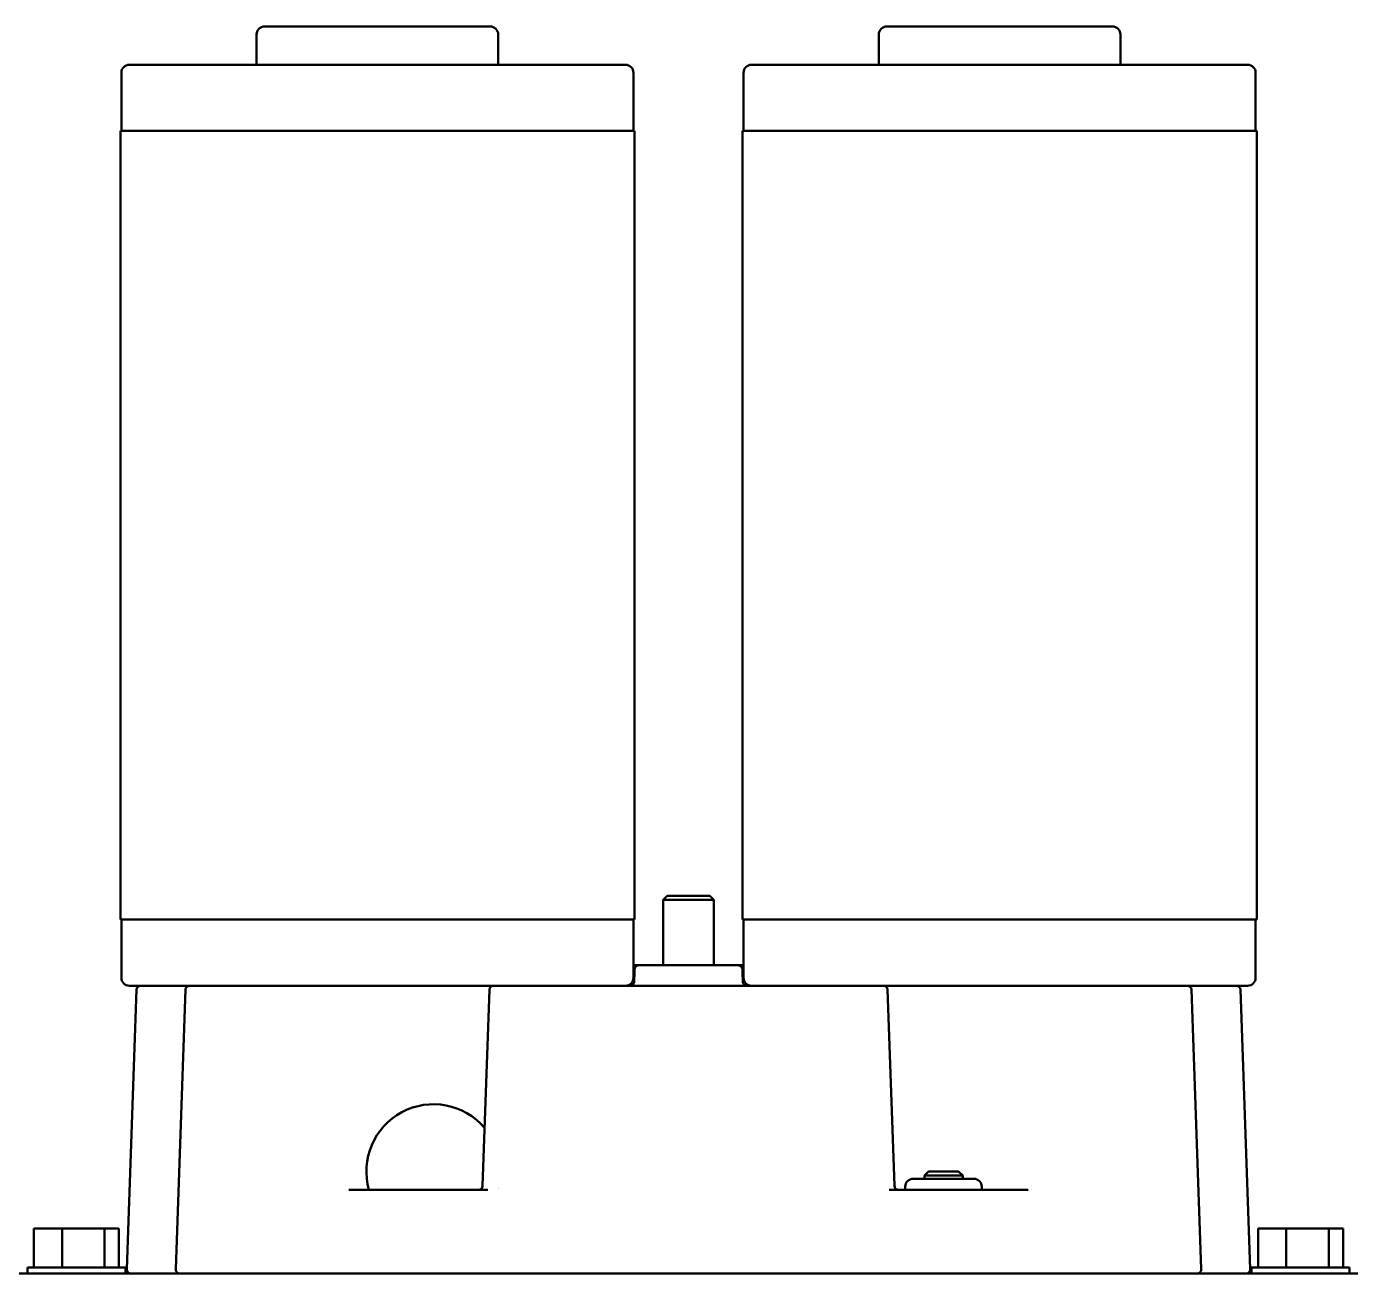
# Model space of a CAD drawing. Header units: inches. Extents: x 7.8 to 84, y 3.4 to 72.4.
# Drawn here: x 20.58 to 27.07, y 52.83 to 58.94 of the extents above; entities that cross this region are included whole.
import ezdxf

# ---------------------------------------------------------------- set-up
doc = ezdxf.new("R2010")
doc.units = ezdxf.units.IN
doc.header["$MEASUREMENT"] = 0
doc.layers.add('Visible (ANSI)', color=7, linetype='Continuous', lineweight=50)

msp = doc.modelspace()

# ---------------------------------------------------------------- linework, layer by layer
at = {"layer": 'Visible (ANSI)'}
for p, q in [((22.8522, 58.9443), (21.7469, 58.9443)), ((25.9022, 58.9443), (24.7969, 58.9443)), ((21.7076, 58.905), (21.7076, 58.7568)), ((22.8916, 58.905), (22.8916, 58.7568)), ((24.7576, 58.905), (24.7576, 58.7568)), ((25.9416, 58.905), (25.9416, 58.7568)), ((23.5152, 58.7568), (21.0839, 58.7568)), ((26.5652, 58.7568), (24.1339, 58.7568)), ((21.0446, 58.7175), (21.0446, 58.4328)), ((23.5546, 58.7175), (23.5546, 58.4328)), ((24.0946, 58.7175), (24.0946, 58.4328)), ((26.6046, 58.7175), (26.6046, 58.4328)), ((23.5596, 58.4328), (21.0396, 58.4328)), ((21.0396, 54.5688), (21.0396, 58.4328)), ((23.5596, 54.5688), (23.5596, 58.4328)), ((26.6096, 58.4328), (24.0896, 58.4328)), ((24.0896, 54.5688), (24.0896, 58.4328)), ((26.6096, 54.5688), (26.6096, 58.4328)), ((23.7201, 54.6848), (23.7001, 54.6648)), ((23.7001, 54.6648), (23.9491, 54.6648)), ((23.7001, 54.6648), (23.7001, 54.3448)), ((23.9291, 54.6848), (23.7201, 54.6848)), ((23.9291, 54.6848), (23.9491, 54.6648)), ((23.9491, 54.6648), (23.9491, 54.3448)), ((23.5596, 54.5688), (21.0396, 54.5688)), ((21.0446, 54.2842), (21.0446, 54.5688)), ((23.5546, 54.2842), (23.5546, 54.5688)), ((26.6096, 54.5688), (24.0896, 54.5688)), ((24.0946, 54.2842), (24.0946, 54.5688)), ((26.6046, 54.2842), (26.6046, 54.5688)), ((23.5806, 54.3448), (23.5546, 54.3448)), ((24.0062, 54.3448), (23.6429, 54.3448)), ((24.0946, 54.3448), (24.0685, 54.3448)), ((21.1189, 54.2255), (21.071, 52.8555)), ((21.0839, 54.2448), (22.1228, 54.2448)), ((21.3589, 54.2255), (21.311, 52.8555)), ((22.1228, 54.2448), (22.1553, 54.2448)), ((22.2551, 54.2448), (22.5746, 54.2448)), ((22.8489, 54.2255), (22.8153, 53.2641)), ((22.9738, 54.2448), (24.6753, 54.2448)), ((24.8002, 54.2255), (24.8338, 53.2641)), ((25.0746, 54.2448), (25.394, 54.2448)), ((25.4938, 54.2448), (25.5264, 54.2448)), ((25.5264, 54.2448), (26.5652, 54.2448)), ((26.3381, 52.8555), (26.2902, 54.2255)), ((26.5781, 52.8555), (26.5302, 54.2255)), ((25.2227, 53.2992), (24.9264, 53.2992)), ((25.0006, 53.3348), (24.9806, 53.3148)), ((24.9806, 53.3148), (25.1686, 53.3148)), ((24.9806, 53.3148), (24.9806, 53.2992)), ((25.1486, 53.3348), (25.0006, 53.3348)), ((25.1486, 53.3348), (25.1686, 53.3148)), ((25.1686, 53.3148), (25.1686, 53.2992)), ((22.1421, 53.264), (22.1421, 53.264)), ((22.1421, 53.248), (22.1421, 53.248)), ((22.2696, 53.2448), (22.16, 53.2448)), ((22.8417, 53.2448), (22.5746, 53.2448)), ((25.0746, 53.2448), (24.8074, 53.2448)), ((24.8871, 53.2598), (24.8871, 53.2448)), ((25.2621, 53.2598), (25.2621, 53.2448)), ((25.4891, 53.2448), (25.3795, 53.2448)), ((25.507, 53.264), (25.507, 53.264)), ((25.507, 53.248), (25.507, 53.248)), ((20.6164, 53.0548), (20.7545, 53.0548)), ((20.6164, 52.8648), (20.6164, 53.0548)), ((20.7545, 53.0548), (20.9627, 53.0548)), ((20.7545, 52.8648), (20.7545, 53.0548)), ((20.9627, 53.0548), (21.0328, 53.0548)), ((20.9627, 52.8648), (20.9627, 53.0548)), ((21.0328, 52.8648), (21.0328, 53.0548)), ((26.6164, 53.0548), (26.7545, 53.0548)), ((26.6164, 52.8648), (26.6164, 53.0548)), ((26.7545, 53.0548), (26.9627, 53.0548)), ((26.7545, 52.8648), (26.7545, 53.0548)), ((26.9627, 53.0548), (27.0328, 53.0548)), ((26.9627, 52.8648), (26.9627, 53.0548)), ((27.0328, 52.8648), (27.0328, 53.0548)), ((7.9496, 52.8348), (39.6996, 52.8348)), ((21.0646, 52.8648), (20.5846, 52.8648)), ((20.5846, 52.8348), (20.5846, 52.8648)), ((21.0646, 52.8348), (21.0646, 52.8648)), ((27.0646, 52.8648), (26.5846, 52.8648)), ((26.5846, 52.8348), (26.5846, 52.8648)), ((27.0646, 52.8348), (27.0646, 52.8648))]:
    msp.add_line(p, q, dxfattribs=at)
for centre, radius, start, end in [((21.7469, 58.905), 0.0394, 90, 180), ((22.8522, 58.905), 0.0394, 0, 90), ((24.7969, 58.905), 0.0394, 90, 180), ((25.9022, 58.905), 0.0394, 0, 90), ((21.0839, 58.7175), 0.0394, 90, 180), ((23.5152, 58.7175), 0.0394, 0, 90), ((24.1339, 58.7175), 0.0394, 90, 180), ((26.5652, 58.7175), 0.0394, 0, 90), ((21.0839, 54.2842), 0.0394, 180, 270), ((23.5152, 54.2842), 0.0394, 270, 0), ((24.1339, 54.2842), 0.0394, 180, 270), ((26.5652, 54.2842), 0.0394, 270, 0), ((21.1389, 54.2248), 0.02, 90, 178), ((21.3789, 54.2248), 0.02, 90, 178), ((22.8689, 54.2248), 0.02, 90, 178), ((24.7802, 54.2248), 0.02, 2, 90), ((26.2702, 54.2248), 0.02, 2, 90), ((26.5102, 54.2248), 0.02, 2, 90), ((22.5746, 53.3351), 0.329, 40.35775, 195.93068), ((24.9264, 53.2598), 0.0394, 90, 180), ((25.2227, 53.2598), 0.0394, 0, 90), ((22.7953, 53.2648), 0.02, 270, 358), ((22.5746, 53.3351), 0.329, 345.42939, 345.43004), ((24.8538, 53.2648), 0.02, 182, 270), ((21.091, 52.8548), 0.02, 178, 270), ((21.331, 52.8548), 0.02, 178, 270), ((26.3181, 52.8548), 0.02, 270, 2), ((26.5581, 52.8548), 0.02, 270, 2)]:
    msp.add_arc(centre, radius, start, end, dxfattribs=at)
for start_param, end_param in [(5.978348, 5.980206), (5.972847, 5.975363)]:
    msp.add_ellipse((22.2996, 52.8348), major_axis=(-0.2785, 0), ratio=0.00001, start_param=start_param, end_param=end_param, dxfattribs=at)
for points in [[(23.5583, 54.2641), (23.5591, 54.2846), (23.5598, 54.3051), (23.5606, 54.3256)], [(24.0885, 54.3256), (24.0893, 54.3051), (24.0901, 54.2846), (24.0908, 54.2641)], [(23.5583, 54.2641), (23.5583, 54.2641), (23.5583, 54.2641), (23.5583, 54.2641)]]:
    msp.add_open_spline(points, degree=3, dxfattribs=at)
for points, knots in [([(23.5606, 54.3256), (23.5607, 54.3277), (23.5611, 54.3299), (23.5626, 54.3339), (23.5638, 54.3358), (23.5665, 54.3392), (23.5682, 54.3407), (23.5719, 54.343), (23.5739, 54.3438), (23.5768, 54.3445), (23.5775, 54.3446), (23.579, 54.3448), (23.5798, 54.3448), (23.5806, 54.3448)], [0.00001088, 0.00001088, 0.00001088, 0.00001088, 0.01639996, 0.01639996, 0.03291675, 0.03291675, 0.04942884, 0.04942884, 0.06594079, 0.06594079, 0.07173527, 0.07173527, 0.07760768, 0.07760768, 0.07760768, 0.07760768]), ([(23.6429, 54.3448), (23.6363, 54.3448), (23.6286, 54.3448), (23.6173, 54.3448), (23.6134, 54.3448), (23.6062, 54.3448), (23.6027, 54.3448), (23.5932, 54.3448), (23.588, 54.3448), (23.582, 54.3448), (23.5811, 54.3448), (23.5806, 54.3448)], [0, 0, 0, 0, 0.25, 0.25, 0.375, 0.375, 0.5, 0.5, 0.75, 0.75, 0.9558568, 0.9558568, 0.9558568, 0.9558568]), ([(24.0685, 54.3448), (24.068, 54.3448), (24.0671, 54.3448), (24.0628, 54.3448), (24.0607, 54.3448), (24.0557, 54.3448), (24.0528, 54.3448), (24.0432, 54.3448), (24.0358, 54.3448), (24.0205, 54.3448), (24.0129, 54.3448), (24.0062, 54.3448)], [0.0440166, 0.0440166, 0.0440166, 0.0440166, 0.25, 0.25, 0.375, 0.375, 0.5, 0.5, 0.75, 0.75, 1, 1, 1, 1]), ([(24.0685, 54.3448), (24.0695, 54.3448), (24.0704, 54.3448), (24.0723, 54.3445), (24.0732, 54.3443), (24.0763, 54.3434), (24.0784, 54.3423), (24.0822, 54.3397), (24.0838, 54.338), (24.0864, 54.3342), (24.0873, 54.332), (24.0883, 54.3284), (24.0885, 54.327), (24.0885, 54.3256)], [0, 0, 0, 0, 0.0072556, 0.0072556, 0.01436545, 0.01436545, 0.03183949, 0.03183949, 0.04931349, 0.04931349, 0.06678744, 0.06678744, 0.07759242, 0.07759242, 0.07759242, 0.07759242]), ([(23.5383, 54.2448), (23.5405, 54.2448), (23.5427, 54.2452), (23.5467, 54.2466), (23.5487, 54.2476), (23.5522, 54.2502), (23.5537, 54.2518), (23.5561, 54.2554), (23.557, 54.2575), (23.558, 54.261), (23.5583, 54.2626), (23.5583, 54.2641)], [0, 0, 0, 0, 0.016401, 0.016401, 0.032919, 0.032919, 0.0494324, 0.0494324, 0.06594536, 0.06594536, 0.07758748, 0.07758748, 0.07758748, 0.07758748]), ([(24.0908, 54.2641), (24.0909, 54.262), (24.0913, 54.2599), (24.0928, 54.2559), (24.0939, 54.2539), (24.0966, 54.2505), (24.0983, 54.2491), (24.102, 54.2468), (24.104, 54.2459), (24.1076, 54.245), (24.1092, 54.2448), (24.1108, 54.2448)], [0.00000963, 0.00000963, 0.00000963, 0.00000963, 0.01598699, 0.01598699, 0.03256888, 0.03256888, 0.04910389, 0.04910389, 0.06553461, 0.06553461, 0.07757798, 0.07757798, 0.07757798, 0.07757798]), ([(22.1553, 54.2448), (22.1582, 54.2448), (22.1623, 54.2448), (22.1674, 54.2448), (22.1682, 54.2448), (22.1689, 54.2448), (22.1697, 54.2448), (22.1699, 54.2448), (22.17, 54.2448), (22.1702, 54.2448), (22.1767, 54.2448), (22.1845, 54.2448), (22.1934, 54.2448), (22.2015, 54.2448), (22.2101, 54.2448), (22.2194, 54.2448), (22.2205, 54.2448), (22.2216, 54.2448), (22.2227, 54.2448), (22.223, 54.2448), (22.2232, 54.2448), (22.2235, 54.2448), (22.2338, 54.2448), (22.2443, 54.2448), (22.2551, 54.2448)], [0, 0, 0, 0, 0.21875, 0.21875, 0.21875, 0.25, 0.25, 0.25, 0.256123, 0.256123, 0.256123, 0.5, 0.5, 0.5, 0.71875, 0.71875, 0.71875, 0.743677, 0.743677, 0.743677, 0.75, 0.75, 0.75, 1, 1, 1, 1]), ([(22.5746, 54.2448), (22.5914, 54.2448), (22.6082, 54.2448), (22.6248, 54.2448), (22.6259, 54.2448), (22.6269, 54.2448), (22.6281, 54.2448), (22.6457, 54.2448), (22.6628, 54.2448), (22.6796, 54.2448), (22.6807, 54.2448), (22.6817, 54.2448), (22.6829, 54.2448), (22.6991, 54.2448), (22.7145, 54.2448), (22.7293, 54.2448), (22.7314, 54.2448), (22.7335, 54.2448), (22.7356, 54.2448), (22.7526, 54.2448), (22.7683, 54.2448), (22.7827, 54.2448), (22.7952, 54.2448), (22.8066, 54.2448), (22.8167, 54.2448), (22.8181, 54.2448), (22.8195, 54.2448), (22.8209, 54.2448), (22.8311, 54.2448), (22.8397, 54.2448), (22.8468, 54.2448), (22.8473, 54.2448), (22.8478, 54.2448), (22.8482, 54.2448), (22.8548, 54.2448), (22.8598, 54.2448), (22.8633, 54.2448), (22.8635, 54.2448), (22.8638, 54.2448), (22.864, 54.2448), (22.8672, 54.2448), (22.8689, 54.2448), (22.8689, 54.2448)], [0, 0, 0, 0, 0.117187, 0.117187, 0.117187, 0.125, 0.125, 0.125, 0.242187, 0.242187, 0.242187, 0.25, 0.25, 0.25, 0.359375, 0.359375, 0.359375, 0.375, 0.375, 0.375, 0.5, 0.5, 0.5, 0.609375, 0.609375, 0.609375, 0.625, 0.625, 0.625, 0.742187, 0.742187, 0.742187, 0.75, 0.75, 0.75, 0.867187, 0.867187, 0.867187, 0.875, 0.875, 0.875, 1, 1, 1, 1]), ([(22.8689, 54.2448), (22.8689, 54.2448), (22.871, 54.2448), (22.8754, 54.2448), (22.8756, 54.2448), (22.8759, 54.2448), (22.8762, 54.2448), (22.8764, 54.2448), (22.8767, 54.2448), (22.8769, 54.2448), (22.8822, 54.2448), (22.8898, 54.2448), (22.8996, 54.2448), (22.9092, 54.2448), (22.9202, 54.2448), (22.9327, 54.2448), (22.933, 54.2448), (22.9333, 54.2448), (22.9336, 54.2448), (22.9342, 54.2448), (22.9347, 54.2448), (22.9352, 54.2448), (22.9476, 54.2448), (22.9604, 54.2448), (22.9738, 54.2448)], [0, 0, 0, 0, 0.234375, 0.234375, 0.234375, 0.25, 0.25, 0.25, 0.259508, 0.259508, 0.259508, 0.5, 0.5, 0.5, 0.734375, 0.734375, 0.734375, 0.740393, 0.740393, 0.740393, 0.75, 0.75, 0.75, 1, 1, 1, 1]), ([(24.6753, 54.2448), (24.6878, 54.2448), (24.6999, 54.2448), (24.7116, 54.2448), (24.7124, 54.2448), (24.7131, 54.2448), (24.7139, 54.2448), (24.7145, 54.2448), (24.715, 54.2448), (24.7155, 54.2448), (24.7283, 54.2448), (24.7397, 54.2448), (24.7495, 54.2448), (24.7591, 54.2448), (24.7666, 54.2448), (24.7719, 54.2448), (24.772, 54.2448), (24.7721, 54.2448), (24.7723, 54.2448), (24.7725, 54.2448), (24.7727, 54.2448), (24.7729, 54.2448), (24.7778, 54.2448), (24.7802, 54.2448), (24.7802, 54.2448)], [0, 0, 0, 0, 0.234375, 0.234375, 0.234375, 0.25, 0.25, 0.25, 0.259508, 0.259508, 0.259508, 0.5, 0.5, 0.5, 0.734375, 0.734375, 0.734375, 0.740393, 0.740393, 0.740393, 0.75, 0.75, 0.75, 1, 1, 1, 1]), ([(24.7802, 54.2448), (24.7802, 54.2448), (24.7817, 54.2448), (24.7846, 54.2448), (24.7848, 54.2448), (24.7849, 54.2448), (24.7852, 54.2448), (24.7884, 54.2448), (24.7932, 54.2448), (24.7996, 54.2448), (24.8, 54.2448), (24.8005, 54.2448), (24.8009, 54.2448), (24.8073, 54.2448), (24.8151, 54.2448), (24.8242, 54.2448), (24.8255, 54.2448), (24.8268, 54.2448), (24.8282, 54.2448), (24.8393, 54.2448), (24.8521, 54.2448), (24.8665, 54.2448), (24.879, 54.2448), (24.8926, 54.2448), (24.9072, 54.2448), (24.9093, 54.2448), (24.9114, 54.2448), (24.9135, 54.2448), (24.9291, 54.2448), (24.9455, 54.2448), (24.9628, 54.2448), (24.9639, 54.2448), (24.9651, 54.2448), (24.9662, 54.2448), (24.9829, 54.2448), (24.9999, 54.2448), (25.0175, 54.2448), (25.0187, 54.2448), (25.0199, 54.2448), (25.021, 54.2448), (25.0387, 54.2448), (25.0565, 54.2448), (25.0746, 54.2448)], [0, 0, 0, 0, 0.117187, 0.117187, 0.117187, 0.125, 0.125, 0.125, 0.242188, 0.242188, 0.242188, 0.25, 0.25, 0.25, 0.359375, 0.359375, 0.359375, 0.375, 0.375, 0.375, 0.5, 0.5, 0.5, 0.609375, 0.609375, 0.609375, 0.625, 0.625, 0.625, 0.742188, 0.742188, 0.742188, 0.75, 0.75, 0.75, 0.867188, 0.867188, 0.867188, 0.875, 0.875, 0.875, 1, 1, 1, 1]), ([(25.394, 54.2448), (25.4034, 54.2448), (25.4127, 54.2448), (25.4218, 54.2448), (25.4231, 54.2448), (25.4243, 54.2448), (25.4256, 54.2448), (25.4259, 54.2448), (25.4262, 54.2448), (25.4264, 54.2448), (25.437, 54.2448), (25.4467, 54.2448), (25.4557, 54.2448), (25.4637, 54.2448), (25.4708, 54.2448), (25.4769, 54.2448), (25.4776, 54.2448), (25.4783, 54.2448), (25.4789, 54.2448), (25.4791, 54.2448), (25.4792, 54.2448), (25.4794, 54.2448), (25.4857, 54.2448), (25.4905, 54.2448), (25.4938, 54.2448)], [0, 0, 0, 0, 0.21875, 0.21875, 0.21875, 0.25, 0.25, 0.25, 0.256123, 0.256123, 0.256123, 0.5, 0.5, 0.5, 0.71875, 0.71875, 0.71875, 0.743677, 0.743677, 0.743677, 0.75, 0.75, 0.75, 1, 1, 1, 1]), ([(22.2696, 53.2448), (22.2794, 53.2448), (22.2935, 53.2448), (22.3118, 53.2448), (22.3124, 53.2448), (22.313, 53.2448), (22.3136, 53.2448), (22.3338, 53.2448), (22.3579, 53.2448), (22.386, 53.2448), (22.4132, 53.2448), (22.4428, 53.2448), (22.4748, 53.2448), (22.4758, 53.2448), (22.4769, 53.2448), (22.4779, 53.2448), (22.5093, 53.2448), (22.5415, 53.2448), (22.5746, 53.2448)], [0, 0, 0, 0, 0.242187, 0.242187, 0.242187, 0.25, 0.25, 0.25, 0.5, 0.5, 0.5, 0.742187, 0.742187, 0.742187, 0.75, 0.75, 0.75, 1, 1, 1, 1]), ([(25.0746, 53.2448), (25.1065, 53.2448), (25.1378, 53.2448), (25.1683, 53.2448), (25.1693, 53.2448), (25.1702, 53.2448), (25.1713, 53.2448), (25.2044, 53.2448), (25.235, 53.2448), (25.2631, 53.2448), (25.2903, 53.2448), (25.3138, 53.2448), (25.3336, 53.2448), (25.3343, 53.2448), (25.3349, 53.2448), (25.3355, 53.2448), (25.3547, 53.2448), (25.3694, 53.2448), (25.3795, 53.2448)], [0, 0, 0, 0, 0.242188, 0.242188, 0.242188, 0.25, 0.25, 0.25, 0.5, 0.5, 0.5, 0.742187, 0.742187, 0.742187, 0.75, 0.75, 0.75, 1, 1, 1, 1])]:
    msp.add_open_spline(points, degree=3, knots=knots, dxfattribs=at)

doc.saveas('drawing.dxf')
